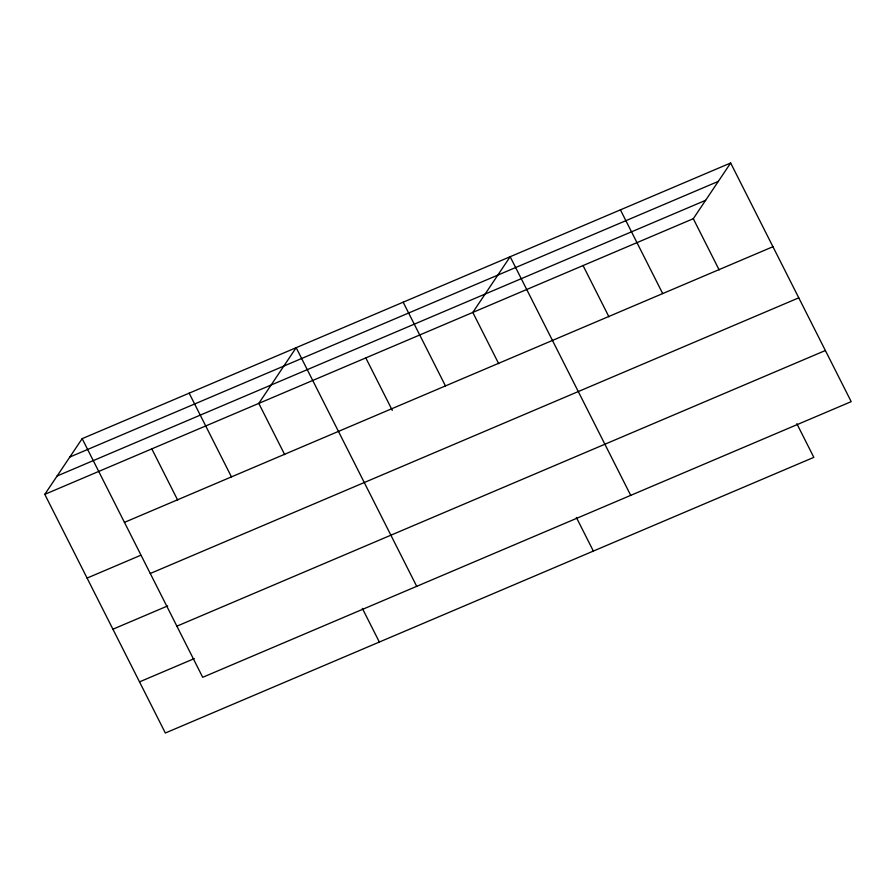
<?xml version="1.0" encoding="UTF-8"?>
<svg xmlns="http://www.w3.org/2000/svg" width="896" height="896" viewBox="0 0 896 896"><rect width="100%" height="100%" fill="white"/><g stroke="black" fill="none" stroke-linecap="round" stroke-linejoin="round"><path stroke-width="1.34" d="M796.835 423.685L813.837 457.352L165.346 733.006L44.8 494.357L82.163 438.648L730.654 162.994L851.2 401.643L202.709 677.298L82.163 438.648M44.8 494.357L693.291 218.702L730.654 162.994M69.832 457.038L718.323 181.384M57.131 475.978L705.622 200.323M124.454 522.368L772.946 246.714M87.091 578.077L140.594 555.33M150.282 573.496L798.762 297.842M112.918 629.205L167.686 605.92M176.882 626.17L825.373 350.515M139.518 681.878L194.298 658.594M693.291 218.702L719.163 269.931M620.413 209.854L662.693 293.574M583.05 265.563L608.922 316.792M630.717 495.365L510.16 256.715L472.808 312.424L498.68 363.653M576.341 517.406L593.354 551.074M403.166 302.198L445.458 385.918M365.803 357.907L392.314 410.39M416.707 586.331L296.162 347.682L258.798 403.39L284.682 454.619M362.342 608.373L379.355 642.04M189.157 393.165L231.448 476.885M151.805 448.874L177.677 500.102"/></g></svg>
